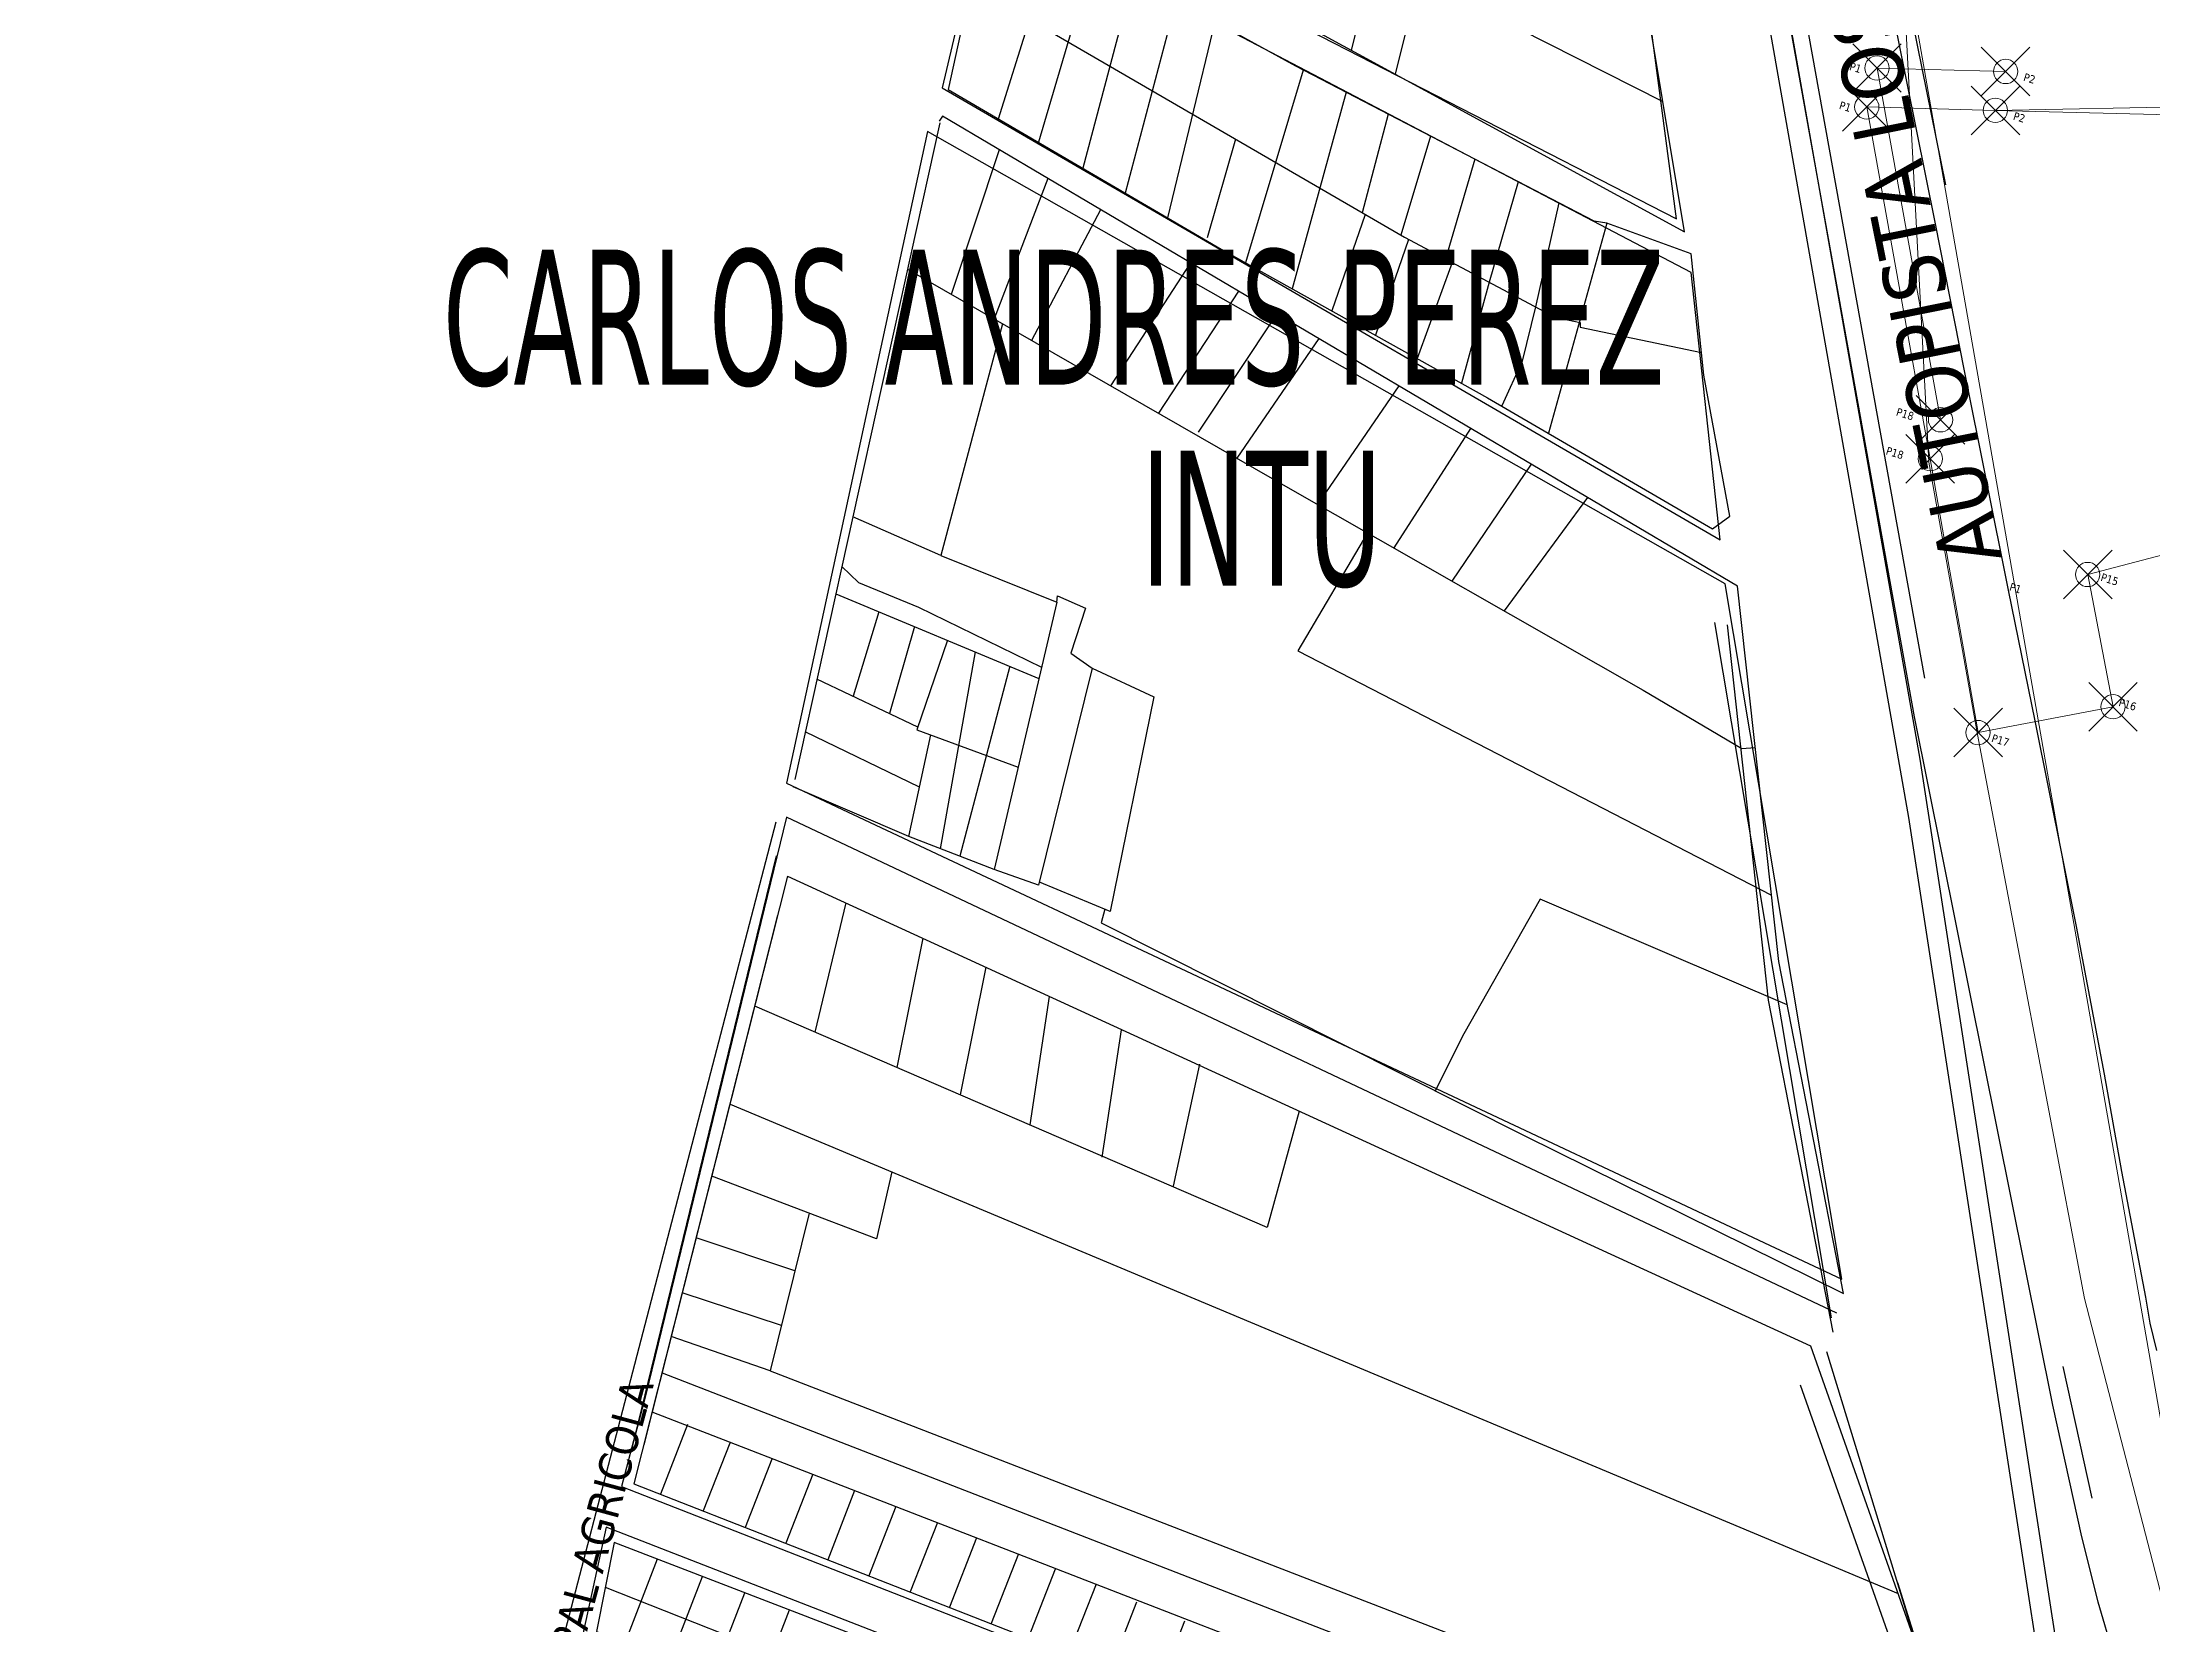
# Model space of a CAD drawing. Header units: metres. Extents: x 2 to 659295185, y -28 to 1124222152.
# Drawn here: x 655226 to 655660, y 1124242.9 to 1124568.4 of the extents above; entities that cross this region are included whole.
import ezdxf
from ezdxf.enums import TextEntityAlignment as Align

# ---------------------------------------------------------------- set-up
doc = ezdxf.new("R2010")
doc.units = ezdxf.units.M
doc.header["$MEASUREMENT"] = 0
doc.header["$PDMODE"] = 35
doc.header["$PDSIZE"] = 5
for name, color, linetype in [('CALLES', 1, 'CONTINUOUS'), ('CURVAS', 2, 'CONTINUOUS'), ('División Parroquial', 130, 'CONTINUOUS'), ('MANZANA', 30, 'CONTINUOUS'), ('Parcelas', 140, 'CONTINUOUS'), ('texto', 255, 'CONTINUOUS'), ('TEXTOS', 7, 'CONTINUOUS')]:
    doc.layers.add(name, color=color, linetype=linetype)
doc.styles.get("Standard").update_dxf_attribs({"font": 'tahoma.ttf'})

msp = doc.modelspace()

# ---------------------------------------------------------------- linework, layer by layer
at = {"layer": 'CURVAS', "lineweight": 0}
msp.add_line((655560, 1124866), (655666.7249, 1124256.2979), dxfattribs=at)
at = {"layer": 'División Parroquial', "color": 1, "flags": 128}
for points in [[(655228.2993, 1126747.0884), (655417.4425, 1125604.451), (655519.2869, 1124981.3778), (655578.3684, 1124612.6329), (655612.1598, 1124420.9019), (655644.8628, 1124208.4752), (655659.3755, 1124145.7179), (655704.068, 1124069.4635), (655766.2087, 1124005.1965), (655831.623, 1123959.4359), (655914.4772, 1123930.0218), (655992.9694, 1123928.9321), (656078.6272, 1123940.1598), (656245.6138, 1123964.0049), (656743.7041, 1124035.5804), (658039.8848, 1124226.3115)], [(658480.577, 1123580.0076), (658492.1763, 1123631.4687), (658520.1298, 1123754.3737), (658546.5907, 1123940.9057), (658561.3177, 1124038.3659), (658586.3109, 1124167.6196), (658611.3288, 1124300.9225), (658037.6324, 1124214.3101), (656741.4517, 1124023.5789), (656243.3614, 1123952.0035), (656076.3748, 1123928.1583), (655990.717, 1123916.9306), (655912.2248, 1123918.0204), (655829.3706, 1123947.4344), (655763.9563, 1123993.1951), (655701.8156, 1124057.462), (655657.1231, 1124133.7165), (655642.6105, 1124196.4737), (655609.9074, 1124408.9005), (655576.116, 1124600.6315), (655517.0345, 1124969.3764), (655415.1901, 1125592.4496), (655226.0469, 1126735.087)]]:
    msp.add_lwpolyline(points, dxfattribs=at)
at = {"layer": 'MANZANA', "lineweight": -2}
for p, q in [((655561.887, 1124722.0393), (655613.1019, 1124437.5872)), ((655559.7822, 1124714.0377), (655610.9971, 1124429.5856)), ((655610.9971, 1124429.5856), (655639.4453, 1124288.0344)), ((655641.5501, 1124296.036), (655647.4789, 1124268.9615)), ((655639.4453, 1124288.0344), (655645.374, 1124260.9599)), ((655645.374, 1124260.9599), (655648.7218, 1124247.5927)), ((655648.7218, 1124247.5927), (655651.946, 1124236.6549))]:
    msp.add_line(p, q, dxfattribs=at)
at = {"layer": 'MANZANA', "lineweight": -3}
for p, q in [((655420.1048, 1124605.0016), (655562.1048, 1124532.0016)), ((655420.1048, 1124597.0016), (655411.1048, 1124559.0016)), ((655565.1048, 1124521.0016), (655420.1048, 1124597.0016)), ((655562.1048, 1124532.0016), (655555.1048, 1124585.0016)), ((655411.1048, 1124559.0016), (655571.1048, 1124466.0016)), ((655408.1048, 1124550.0016), (655379.1048, 1124416.0016)), ((655572.1048, 1124457.0016), (655408.1048, 1124550.0016)), ((655571.1048, 1124466.0016), (655565.1048, 1124521.0016)), ((655596.1048, 1124314.0016), (655572.1048, 1124457.0016)), ((655594, 1124306), (655570, 1124449)), ((655379.1048, 1124416.0016), (655596.1048, 1124314.0016)), ((655379.1048, 1124409.0016), (655350.1048, 1124290.0016)), ((655595.1048, 1124307.0016), (655379.1048, 1124409.0016)), ((655377, 1124401), (655348, 1124282)), ((655632, 1124172), (655593, 1124299)), ((655350.1048, 1124290.0016), (655347.2946, 1124279.3183)), ((655348, 1124282), (655345.1897, 1124271.3167)), ((655345.1897, 1124271.3167), (655630, 1124160)), ((655342, 1124263), (655337, 1124240)), ((655527, 1124191), (655342, 1124263))]:
    msp.add_line(p, q, dxfattribs=at)
at = {"layer": 'MANZANA', "linetype": 'Continuous', "lineweight": -2}
for p, q in [((655617.4805, 1124539.0266), (655609.6387, 1124577.8087)), ((655615.3757, 1124531.025), (655607.5339, 1124569.8071)), ((655621.3127, 1124500.7411), (655615.3757, 1124531.025)), ((655630.3831, 1124455.6603), (655621.3127, 1124500.7411)), ((655635.8748, 1124428.8058), (655630.3831, 1124455.6603)), ((655644.3845, 1124386.4844), (655635.8748, 1124428.8058)), ((655650.1072, 1124356.1006), (655644.3845, 1124386.4844)), ((655653.7023, 1124336.0946), (655650.1072, 1124356.1006)), ((655658.6334, 1124310.2399), (655653.7023, 1124336.0946)), ((655659.5322, 1124304.931), (655658.6334, 1124310.2399)), ((655660.8762, 1124299.2921), (655659.5322, 1124304.931))]:
    msp.add_line(p, q, dxfattribs=at)
at = {"layer": 'MANZANA'}
for p, q in [((655307.295, 1124140.921), (655377, 1124408)), ((655607.5562, 1124251.599), (655616.06, 1124224.565))]:
    msp.add_line(p, q, dxfattribs=at)
at = {"layer": 'Parcelas'}
for p, q in [((655410.6371, 1124551.7992), (655380.7845, 1124416.7085)), ((655411.1587, 1124553.1215), (655410.4823, 1124552.1068)), ((655574.6759, 1124456.512), (655411.1587, 1124553.1215)), ((655583.119, 1124379.3173), (655574.6759, 1124456.512)), ((655581.0142, 1124371.3157), (655572.571, 1124448.5104)), ((655596.4402, 1124311.0461), (655583.119, 1124379.3173)), ((655594.3354, 1124303.0446), (655581.0142, 1124371.3157))]:
    msp.add_line(p, q, dxfattribs=at)
at = {"layer": 'Parcelas', "lineweight": -3}
for p, q in [((655379.3183, 1124396.8353), (655349.7742, 1124279.9019)), ((655379.3183, 1124396.8353), (655589.6588, 1124300.2762)), ((655377.2134, 1124388.8337), (655347.6694, 1124271.9003)), ((655391.3052, 1124391.3325), (655384.9287, 1124364.7974)), ((655407.1058, 1124384.0791), (655401.7742, 1124357.511)), ((655420.1103, 1124378.1093), (655414.8028, 1124351.8756)), ((655433.1267, 1124372.1339), (655429.1244, 1124345.6809)), ((655477.9276, 1124324.5716), (655372.5739, 1124370.1414)), ((655447.9298, 1124365.2255), (655443.9224, 1124339.048)), ((655464.0223, 1124358.206), (655458.602, 1124333.0796)), ((655367.4838, 1124349.9953), (655607.659, 1124249.3328)), ((655484.4885, 1124348.5557), (655477.9276, 1124324.5716)), ((655397.577, 1124322.2585), (655363.7271, 1124335.1266)), ((655400.7563, 1124336.0501), (655397.577, 1124322.2585)), ((655383.7264, 1124327.5238), (655375.7623, 1124295.1166)), ((655380.8162, 1124315.682), (655360.5355, 1124322.4945)), ((655378.0501, 1124304.4263), (655357.6648, 1124311.1324)), ((655375.7623, 1124295.1166), (655355.4064, 1124302.1937)), ((655589.6588, 1124300.2762), (655632.3622, 1124179.4185)), ((655353.5097, 1124294.6867), (655629.4329, 1124187.709)), ((655375.7623, 1124295.1166), (655625.635, 1124198.4575)), ((655587.554, 1124292.2746), (655630.2574, 1124171.4169)), ((655351.4048, 1124286.6851), (655627.328, 1124179.7074)), ((655358.7559, 1124284.0528), (655353.1602, 1124269.7518)), ((655367.416, 1124280.2554), (655361.9591, 1124266.309)), ((655376.076, 1124276.9789), (655370.581, 1124262.9354)), ((655347.6694, 1124271.9003), (655628.7209, 1124161.9298)), ((655384.4912, 1124273.8866), (655378.9282, 1124259.6693)), ((655393.0951, 1124270.5215), (655387.5757, 1124256.2857)), ((655401.5785, 1124267.1886), (655396.0196, 1124252.9817)), ((655410.136, 1124263.9146), (655404.5519, 1124249.6432)), ((655418.1684, 1124260.8003), (655412.6189, 1124246.4867)), ((655352.5235, 1124256.3798), (655345.874, 1124239.1116)), ((655426.7918, 1124257.457), (655421.1875, 1124243.134)), ((655434.3321, 1124254.3442), (655428.7829, 1124240.162)), ((655341.8274, 1124250.6431), (655520.2755, 1124180.1537)), ((655361.7513, 1124252.7737), (655355.0661, 1124235.4128)), ((655442.7433, 1124251.2519), (655437.1575, 1124236.9762)), ((655370.4511, 1124249.4009), (655363.7233, 1124231.9294)), ((655379.6521, 1124245.9151), (655372.8249, 1124228.1855)), ((655451.0626, 1124247.5658), (655445.4659, 1124233.2623)), ((655460.9154, 1124243.6415), (655455.3081, 1124229.3109))]:
    msp.add_line(p, q, dxfattribs=at)
at = {"layer": 'Parcelas'}
for points in [[(655431.5342, 1124640.6375), (655422.0883, 1124604.9075), (655430.8497, 1124602.0327), (655441.5276, 1124595.4617), (655455.0803, 1124588.6169), (655496.6968, 1124565.8921), (655563.776, 1124529.3408), (655554.7408, 1124583.4148), (655532.4267, 1124594.0927), (655533.1112, 1124594.7772), (655485.6082, 1124617.502), (655430.9866, 1124640.5006)], [(655505.5404, 1124607.9667), (655495.1913, 1124566.7142)], [(655514.6564, 1124603.6057), (655504.2854, 1124561.7571)], [(655420.3087, 1124595.051), (655412.3687, 1124558.6366), (655468.4962, 1124525.7815), (655523.2547, 1124495.2536), (655569.5256, 1124468.2851), (655573.0849, 1124470.8861), (655567.7459, 1124499.9081), (655565.1449, 1124524.8232), (655547.7591, 1124531.1205), (655545.1581, 1124531.5311), (655483.8285, 1124563.428), (655446.7297, 1124583.8255), (655424.2787, 1124595.5986)], [(655422.6666, 1124552.6086), (655428.9331, 1124572.4631), (655433.6631, 1124590.6775)], [(655442.224, 1124586.1882), (655430.9079, 1124547.7844)], [(655500.0709, 1124586.1649), (655559.2992, 1124556.1335)], [(655450.4348, 1124581.7884), (655440.0495, 1124542.4332)], [(655416.247, 1124576.4233), (655429.075, 1124573.0094), (655506.1426, 1124528.2456), (655537.0812, 1124511.8181), (655542.2832, 1124510.7229), (655542.2832, 1124509.7646), (655567.2609, 1124504.5548)], [(655459.2431, 1124576.9454), (655448.7583, 1124537.3354)], [(655467.1895, 1124572.5764), (655457.4323, 1124532.2579)], [(655485.3457, 1124562.6389), (655473.4546, 1124523.0172)], [(655494.1514, 1124558.0591), (655483.0719, 1124517.6555)], [(655502.7847, 1124553.5691), (655497.4676, 1124533.2844)], [(655422.8444, 1124546.2173), (655412.9434, 1124516.5057)], [(655471.4027, 1124548.4239), (655465.6213, 1124528.1087)], [(655511.5387, 1124549.0162), (655505.4359, 1124528.6561)], [(655520.6633, 1124544.2706), (655514.6347, 1124523.7366)], [(655432.8323, 1124540.3163), (655421.7692, 1124511.4454)], [(655529.5164, 1124539.6662), (655523.5606, 1124518.9972), (655517.9007, 1124498.2385)], [(655443.6918, 1124533.9002), (655429.5022, 1124507.0117)], [(655498.0983, 1124532.9181), (655491.2474, 1124513.0977), (655491.143, 1124513.1559)], [(655537.8825, 1124535.3151), (655533.1338, 1124513.9141), (655530.3733, 1124502.7829), (655526.1748, 1124493.5517)], [(655507.0168, 1124527.7815), (655500.2363, 1124508.0864)], [(655547.7591, 1124531.1205), (655535.7695, 1124487.9595)], [(655403.9743, 1124521.6482), (655482.6914, 1124476.5156), (655555.2386, 1124435.0842), (655575.5316, 1124423.0775), (655578.3093, 1124423.2915)], [(655462.1976, 1124522.9666), (655445.7335, 1124497.7055)], [(655515.9426, 1124523.0421), (655508.7492, 1124503.3404)], [(655472.0088, 1124517.1699), (655455.5962, 1124492.0507)], [(655423.4984, 1124510.454), (655410.8205, 1124462.8179), (655434.6647, 1124453.1787)], [(655479.9512, 1124512.4774), (655463.7513, 1124488.1841)], [(655488.5374, 1124507.4045), (655471.6646, 1124482.8378)], [(655504.9978, 1124497.6793), (655488.3013, 1124473.3118)], [(655519.7773, 1124488.9473), (655503.9839, 1124464.3556)], [(655532.2379, 1124481.5853), (655515.9141, 1124457.5423)], [(655543.821, 1124474.7417), (655526.6788, 1124451.3946)], [(655410.8205, 1124462.8179), (655392.73, 1124470.7651)], [(655498.574, 1124467.4451), (655484.2133, 1124443.2014), (655581.625, 1124392.9769)], [(655390.4741, 1124460.5565), (655393.9097, 1124457.2373), (655406.2546, 1124452.1641), (655431.536, 1124439.7995)], [(655389.2234, 1124454.8964), (655431.0048, 1124437.5276)], [(655434.6647, 1124453.1787), (655434.8338, 1124454.5316), (655440.5835, 1124451.995), (655437.5396, 1124442.694), (655441.9364, 1124439.6501), (655430.9444, 1124395.0056), (655421.8125, 1124398.2187)], [(655434.6647, 1124453.1787), (655421.8125, 1124398.2187), (655404.2253, 1124404.983), (655380.4567, 1124415.2248)], [(655398.0678, 1124451.2197), (655392.7963, 1124433.8438)], [(655405.4069, 1124448.1688), (655400.2434, 1124430.306)], [(655412.1821, 1124445.3523), (655405.9164, 1124426.967), (655426.7274, 1124419.236)], [(655417.8752, 1124442.9857), (655410.6732, 1124402.503)], [(655406.1053, 1124427.5214), (655385.3525, 1124437.3798)], [(655425.0101, 1124440.0196), (655414.7187, 1124400.9471)], [(655441.9364, 1124439.6501), (655454.6195, 1124433.7313), (655445.6567, 1124389.5942), (655431.0917, 1124395.6041)], [(655406.4515, 1124415.1818), (655382.962, 1124426.562)], [(655404.2253, 1124404.983), (655408.7908, 1124425.8992)], [(655444.5856, 1124390.0362), (655443.7965, 1124387.2267), (655530.8871, 1124343.4277), (655596.4402, 1124311.0461)], [(655584.8676, 1124370.3557), (655534.1002, 1124392.1308), (655518.3731, 1124364.3971), (655512.5091, 1124352.6703)]]:
    msp.add_lwpolyline(points, dxfattribs=at)
at = {"layer": 'Parcelas', "lineweight": -3}
msp.add_lwpolyline([(655515.8489, 1124170.2287), (655524.7021, 1124190.0786), (655343.6267, 1124259.8056), (655340.0282, 1124241.4806), (655515.8489, 1124170.2287)], dxfattribs=at)
at = {"layer": 'texto', "color": 3, "lineweight": 0}
for p, q in [((655603.3374, 1124563.0502), (655616.4011, 1124490.7008)), ((655629.7851, 1124562.3381), (655603.3374, 1124563.0502)), ((655959.9817, 1124560.4925), (655627.6803, 1124554.3365)), ((655601.2325, 1124555.0486), (655614.2962, 1124482.6992)), ((655627.6803, 1124554.3365), (655601.2325, 1124555.0486)), ((655614.2962, 1124482.6992), (655624.1075, 1124426.3813)), ((655646.6629, 1124458.8874), (655713.3446, 1124476.3184)), ((655651.8646, 1124431.691), (655646.6629, 1124458.8874)), ((655624.1075, 1124426.3813), (655651.8646, 1124431.691))]:
    msp.add_line(p, q, dxfattribs=at)
at = {"layer": 'texto', "lineweight": 0}
msp.add_line((655627.6803, 1124554.3365), (655758.0049, 1124551.0008), dxfattribs=at)
msp.add_lwpolyline([(655608.3065, 1124590.033), (655625.6859, 1124587.7884), (656017.6106, 1124570.0511), (656016.0812, 1124509.734), (656016.0812, 1124509.734), (656184, 1124001), (656054, 1123977), (655943.6796, 1123977), (655836, 1124010), (655753, 1124063), (655709, 1124144), (655669, 1124221), (655646, 1124310), (655624, 1124426), (655614, 1124482), (655608.3065, 1124590.033)], dxfattribs=at)
for p in [(655603.3374, 1124563.0502), (655629.7851, 1124562.3381), (655601.2325, 1124555.0486), (655627.6803, 1124554.3365), (655616.4011, 1124490.7008), (655614.2962, 1124482.6992), (655646.6629, 1124458.8874), (655651.8646, 1124431.691), (655624.1075, 1124426.3813)]:
    msp.add_point(p, dxfattribs=at)

# ---------------------------------------------------------------- texts
at = {"layer": 'CALLES', "color": 0}
msp.add_text('AUTOPISTA LOS AVIADORES', height=12.645316, rotation=101.422355, dxfattribs=at).set_placement((655601.9903, 1124564.2638), align=Align.MIDDLE)
at = {"layer": 'TEXTOS', "color": 0}
for s, height, rotation, p in [('P1', 1.6453, 342.961272, (655598.9124, 1124563.1182)), ('P2', 1.6453, 342.961272, (655634.7025, 1124560.919)), ('P1', 1.6453, 342.961272, (655596.8075, 1124555.1166)), ('P2', 1.6453, 342.961272, (655632.5977, 1124552.9174)), ('P18', 1.6453, 342.961272, (655609.1124, 1124491.8797)), ('P18', 1.6453, 342.961272, (655607.0076, 1124483.8781)), ('P15', 1.6453, 342.961272, (655651.1656, 1124457.863)), ('P1', 1.6453, 342.961272, (655631.8119, 1124456.0857)), ('P1', 1.6453, 342.961272, (655631.8119, 1124456.0857)), ('P1', 1.6453, 342.961272, (655631.8119, 1124456.0857)), ('P16', 1.6453, 342.961272, (655654.8642, 1124432.1506)), ('P17', 1.6453, 342.961272, (655628.7206, 1124424.7835)), ('CALLE PRINCIPAL AGRICOLA', 6.6453, 74.885942, (655334.2109, 1124239.8087))]:
    msp.add_text(s, height=height, rotation=rotation, dxfattribs=at).set_placement(p, align=Align.MIDDLE)
at = {"layer": 'TEXTOS', "color": 0, "width": 0.633333}
for s, height, p in [('CARLOS ANDRES PEREZ', 27.789344, (655308.4102, 1124497.9055)), ('INTU', 27.78934, (655451.9927, 1124456.5767))]:
    msp.add_text(s, height=height, dxfattribs=at).set_placement(p)

doc.saveas('drawing.dxf')
